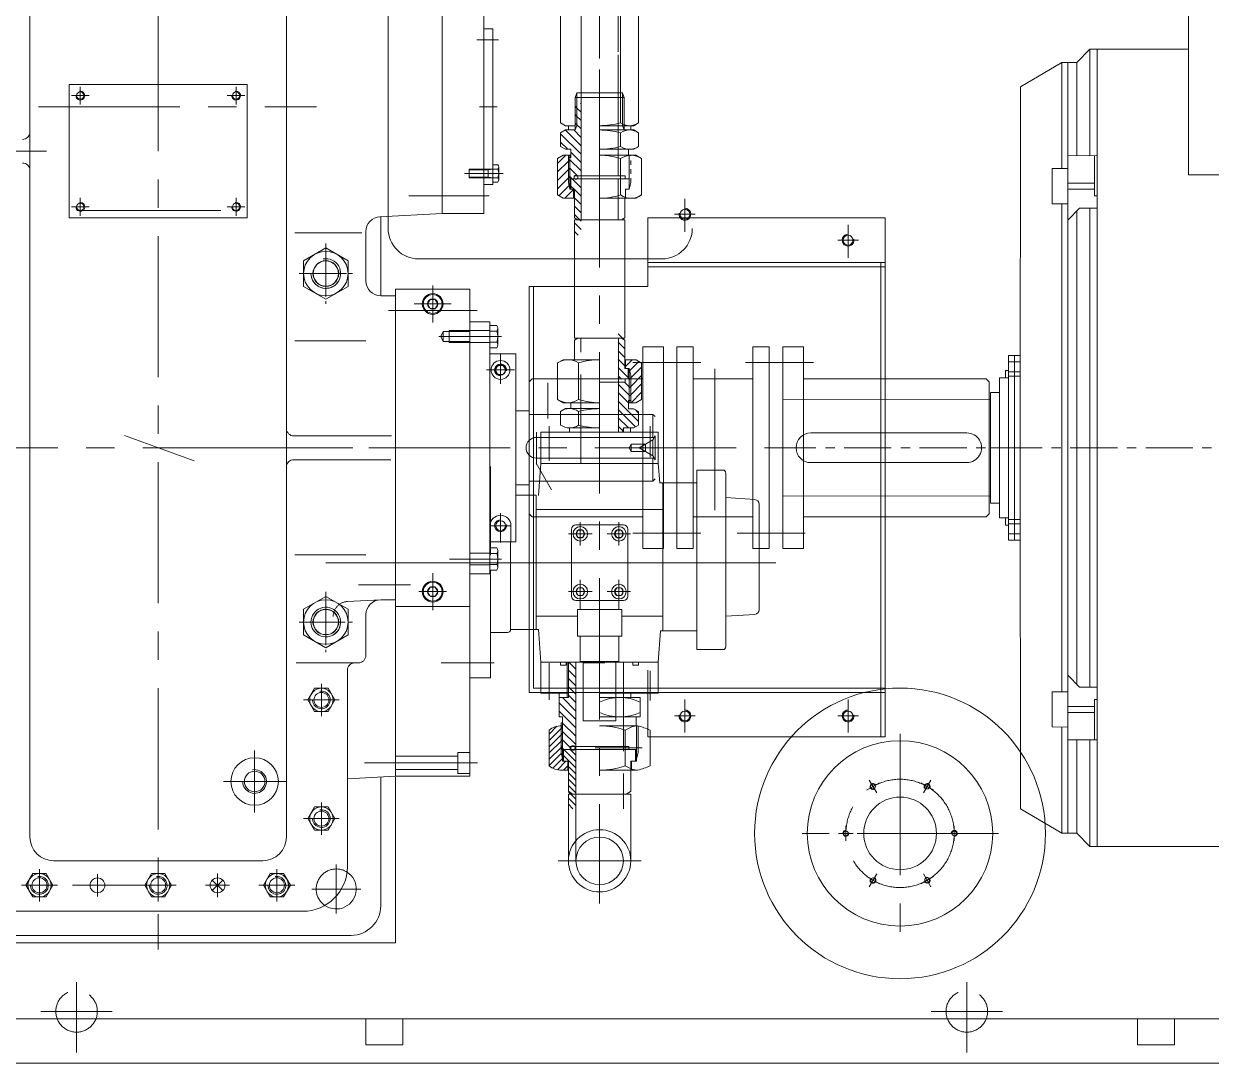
# Model space of a CAD drawing. Header units: inches. Extents: x 76 to 22091, y 292 to 17065.
# Drawn here: x 18525 to 19325, y 11584 to 12285 of the extents above; entities that cross this region are included whole.
import ezdxf

# ---------------------------------------------------------------- set-up
doc = ezdxf.new("R2010")
doc.units = ezdxf.units.IN
doc.header["$MEASUREMENT"] = 0
for name, pattern in [('ACAD_ISO02W100', [15, 12, -3]), ('CENTER', [50.8, 31.75, -6.35, 6.35, -6.35]), ('EB_DASH', [6, 3, -3]), ('EB_DASHDOT', [39, 30, -3, 3, -3])]:
    doc.linetypes.add(name, pattern=pattern)
for name, color, linetype, lineweight in [('CAXA0', 7, 'Continuous', 5), ('CAXA1', 5, 'CENTER', 5), ('CAXA3', 7, 'Continuous', 5), ('虚线', 6, 'ACAD_ISO02W100', 5)]:
    doc.layers.add(name, color=color, linetype=linetype, lineweight=lineweight)

msp = doc.modelspace()

# ---------------------------------------------------------------- linework, layer by layer
at = {"color": 7, "lineweight": 5}
for p, q in [((18529.05, 12358.9), (18529.05, 11736.46)), ((18701.91, 12358.9), (18701.91, 11736.46)), ((18770.48, 12357.71), (18770.48, 12146.8)), ((18886.69, 12318.22), (18886.69, 12218)), ((18886.69, 12318.22), (18886.69, 12260.95)), ((18927.14, 12218), (18927.14, 12318.22)), ((18939.29, 12318.22), (18939.29, 12218)), ((18900.49, 12230.9), (18900.49, 12314.9)), ((18806.98, 12156.89), (18806.98, 12300.89)), ((18834.97, 12300.89), (18834.97, 12228.89)), ((19309.93, 12182.9), (19309.93, 12302.9)), ((18834.97, 12281.39), (18840.97, 12281.39)), ((18840.97, 12281.39), (18840.97, 12228.89)), ((18900.49, 12230.9), (18900.49, 12263.9)), ((19234.51, 12258.8), (19243.4, 12267.63)), ((19243.4, 12267.63), (19243.38, 12195.9)), ((19243.4, 12267.63), (19310, 12267.63)), ((19248.4, 12267.63), (19248.4, 12130.1)), ((19196.58, 12242.37), (19224.51, 12258.81)), ((19224.5, 12258.8), (19234.51, 12258.8)), ((19224.5, 12258.8), (19224.5, 12187.17)), ((19228.51, 12258.8), (19228.47, 12130.1)), ((19234.51, 12258.8), (19234.51, 12195.89)), ((18555.48, 12243.9), (18555.48, 12158.9)), ((18675.48, 12243.9), (18555.48, 12243.9)), ((18675.48, 12243.9), (18675.48, 12153.9)), ((18897.57, 12238.2), (18912.99, 12238.2)), ((19196.58, 12242.37), (19196.55, 12192.37)), ((18834.97, 12156.89), (18834.97, 12228.91)), ((18840.97, 12176.39), (18840.97, 12228.89)), ((18896.49, 12235.2), (18912.99, 12235.2)), ((18900.49, 12152.7), (18900.49, 12231.2)), ((18889.99, 12216.1), (18886.69, 12218)), ((18889.99, 12213.2), (18886.69, 12211.29)), ((18889.99, 12216.1), (18896.49, 12216.1)), ((18889.99, 12213.2), (18896.49, 12213.2)), ((18891.99, 12216.1), (18891.99, 12213.2)), ((18896.49, 12216.1), (18896.49, 12213.2)), ((18897.57, 12216.1), (18896.49, 12213.2)), ((18912.99, 12216.1), (18935.99, 12216.1)), ((18935.99, 12216.1), (18912.99, 12216.1)), ((18912.99, 12216.1), (18933.99, 12216.1)), ((18912.99, 12213.2), (18935.99, 12213.2)), ((18929.49, 12216.1), (18929.49, 12213.2)), ((18935.99, 12213.2), (18929.49, 12213.2)), ((18932.49, 12216.1), (18935.99, 12216.1)), ((18933.99, 12216.1), (18933.99, 12213.17)), ((18935.99, 12216.1), (18939.29, 12218)), ((18935.99, 12213.2), (18939.29, 12211.29)), ((18886.69, 12202.1), (18886.69, 12211.29)), ((18927.14, 12202.1), (18927.14, 12211.29)), ((18939.29, 12202.1), (18939.29, 12211.29)), ((18889.99, 12200.2), (18886.69, 12202.1)), ((18889.99, 12200.2), (18893.49, 12200.2)), ((18893.49, 12194.7), (18893.49, 12200.2)), ((18912.99, 12200.2), (18935.99, 12200.2)), ((18935.99, 12200.2), (18912.99, 12200.2)), ((18932.49, 12196.2), (18932.49, 12200.2)), ((18932.49, 12200.2), (18935.99, 12200.2)), ((18935.99, 12200.2), (18939.29, 12202.1)), ((18888.48, 12196.2), (18884.69, 12194.01)), ((18884.69, 12169.39), (18884.69, 12194.01)), ((18888.48, 12196.2), (18893.49, 12196.2)), ((18891.99, 12194.7), (18893.49, 12194.7)), ((18892.99, 12173.2), (18892.99, 12196.2)), ((18937.5, 12196.2), (18912.99, 12196.2)), ((18927.14, 12169.39), (18927.14, 12194.01)), ((18932.49, 12196.2), (18937.5, 12196.2)), ((18937.5, 12196.2), (18941.29, 12194.01)), ((18941.29, 12169.39), (18941.29, 12194.01)), ((19196.53, 12061.17), (19196.55, 12192.37)), ((19248.4, 12195.91), (19228.49, 12195.88)), ((19246.52, 12168.7), (19246.52, 12195.91)), ((18895.74, 12180.2), (18895.74, 12182.3)), ((18895.74, 12182.3), (18912.99, 12182.3)), ((19218.08, 12187.16), (19228.49, 12187.18)), ((19218.08, 12163.5), (19218.08, 12187.16)), ((19309.93, 12182.9), (19474.93, 12182.9)), ((18834.97, 12176.39), (18840.97, 12176.39)), ((18892.99, 12180.2), (18912.99, 12180.2)), ((18892.99, 12173.2), (18895.99, 12173.2)), ((18893.69, 12173.2), (18893.69, 12180.2)), ((18893.69, 12180.2), (18912.99, 12180.2)), ((18895.49, 12167.2), (18895.49, 12173.2)), ((18895.99, 12154.05), (18895.99, 12173.2)), ((19246.52, 12177.36), (19228.48, 12177.34)), ((19246.52, 12173.36), (19228.48, 12173.34)), ((18555.48, 12172.41), (18555.48, 12153.9)), ((18888.48, 12167.2), (18884.69, 12169.39)), ((18888.48, 12167.2), (18895.99, 12167.2)), ((18912.99, 12167.2), (18937.5, 12167.2)), ((18937.5, 12167.2), (18929.99, 12167.2)), ((18929.99, 12154.05), (18929.99, 12167.2)), ((18937.5, 12167.2), (18941.29, 12169.39)), ((19246.52, 12168.7), (19248.4, 12168.7)), ((18806.98, 12156.89), (18764.96, 12154.69)), ((18806.98, 12156.89), (18834.97, 12156.89)), ((19218.08, 12163.5), (19228.48, 12163.5)), ((19224.5, 12163.5), (19224.5, 12130.1)), ((19236.39, 12160.38), (19228.48, 12152.29)), ((19234.51, 12158.46), (19234.51, 12130.1)), ((19248.4, 12160.38), (19236.39, 12160.38)), ((19243.37, 12160.38), (19243.36, 12130.1)), ((18675.48, 12153.9), (18555.48, 12153.9)), ((18765.48, 12154.98), (18765.48, 12101.4)), ((18898.33, 12152.7), (18895.99, 12154.05)), ((18895.99, 12152.7), (18895.99, 12072.8)), ((18895.99, 12152.7), (18929.99, 12152.7)), ((18927.66, 12152.7), (18929.99, 12154.05)), ((18929.99, 12152.7), (18929.99, 12072.8)), ((18945.47, 12153.91), (19105.47, 12153.91)), ((19105.47, 11803.91), (19105.47, 12153.91)), ((18707.48, 12143.9), (18752.66, 12143.9)), ((18755.48, 12144.7), (18755.48, 12111.4)), ((18765.49, 12137.34), (18765.49, 12101.4)), ((18790.98, 12126.3), (18954.98, 12126.3)), ((19224.5, 12130.1), (19224.5, 11867.7)), ((19228.47, 12130.1), (19228.47, 11867.7)), ((19234.51, 12130.1), (19234.51, 11867.7)), ((19243.36, 12130.1), (19243.36, 11867.7)), ((19248.4, 12130.1), (19248.4, 11867.7)), ((18945.47, 12123.91), (19105.47, 12123.91)), ((18945.47, 12120.91), (19105.47, 12120.91)), ((19102.47, 11803.91), (19102.47, 12123.91)), ((18765.48, 12101.4), (18775.49, 12101.4)), ((18775.49, 12105.9), (18775.49, 11778.01)), ((18775.49, 12105.9), (18775.49, 12083.91)), ((18775.49, 12105.9), (18825.49, 12105.9)), ((18825.49, 11908.4), (18825.49, 12105.9)), ((18775.49, 12083.91), (18775.49, 12023.9)), ((18825.49, 12083.9), (18838.99, 12083.9)), ((18838.99, 11913.89), (18838.99, 12083.9)), ((18843.68, 12081.4), (18838.99, 12081.4)), ((18843.68, 12077.65), (18838.99, 12077.65)), ((18844.29, 12079.53), (18844.29, 12068.27)), ((18707.48, 12071), (18755.48, 12071)), ((18843.68, 12070.15), (18838.99, 12070.15)), ((18929.99, 12072.8), (18895.99, 12072.8)), ((18896.03, 12071.46), (18896.02, 12058.31)), ((18898.38, 12072.81), (18896.03, 12071.46)), ((18925.67, 12009.4), (18925.67, 12072.8)), ((18927.69, 12072.8), (18930.04, 12071.43)), ((18930.03, 12071.44), (18930.02, 12052.28)), ((18843.68, 12066.39), (18838.99, 12066.39)), ((18856.48, 12062.29), (18838.99, 12062.29)), ((18856.48, 11935.5), (18856.48, 12062.29)), ((18942.05, 12066.89), (18942.05, 11930.9)), ((18956.05, 12066.89), (18942.05, 12066.89)), ((18956.05, 12066.9), (18956.05, 11930.9)), ((18965.05, 12066.89), (18965.05, 11930.9)), ((18976.05, 12066.89), (18965.05, 12066.89)), ((18976.05, 12066.89), (18976.05, 11930.9)), ((19027.25, 12066.89), (19016.25, 12066.89)), ((19016.25, 12066.89), (19016.25, 11930.9)), ((19027.25, 12066.89), (19027.25, 11930.9)), ((19036.5, 12066.9), (19036.5, 11930.9)), ((19036.5, 12066.89), (19050.5, 12066.89)), ((19050.5, 12066.89), (19050.5, 11930.9)), ((19188.53, 12061.14), (19188.59, 11998.9)), ((19188.53, 12061.14), (19196.53, 12061.14)), ((19192.53, 12061.14), (19192.52, 11998.9)), ((19196.53, 12061.17), (19196.52, 11998.9)), ((18884.72, 12056.13), (18884.7, 12031.51)), ((18884.72, 12056.13), (18884.7, 12031.51)), ((18888.51, 12058.32), (18884.72, 12056.13)), ((18888.51, 12058.32), (18884.72, 12056.13)), ((18913.02, 12058.3), (18888.51, 12058.32)), ((18913.02, 12058.3), (18888.51, 12058.32)), ((18898.87, 12056.12), (18898.85, 12031.5)), ((18898.87, 12056.12), (18898.85, 12031.5)), ((18937.53, 12058.27), (18930.02, 12058.28)), ((18937.53, 12058.27), (18930.02, 12058.28)), ((18930.52, 12058.28), (18930.52, 12052.28)), ((18930.52, 12058.28), (18930.52, 12052.28)), ((18937.53, 12058.27), (18941.32, 12056.08)), ((18937.53, 12058.27), (18941.32, 12056.08)), ((18941.32, 12056.08), (18941.3, 12031.46)), ((18941.32, 12056.08), (18941.3, 12031.46)), ((19188.53, 12056.82), (19196.53, 12056.82)), ((18867.47, 12045.39), (18865.47, 12043.39)), ((18942.05, 12045.39), (18867.47, 12045.39)), ((18933.01, 12045.28), (18913.01, 12045.3)), ((18933.01, 12045.28), (18913.01, 12045.3)), ((18933.02, 12052.28), (18930.02, 12052.28)), ((18933.02, 12052.28), (18930.02, 12052.28)), ((18930.26, 12045.28), (18930.26, 12043.18)), ((18930.26, 12045.28), (18930.26, 12043.18)), ((18932.32, 12052.28), (18932.31, 12045.28)), ((18932.32, 12052.28), (18932.31, 12045.28)), ((18933.02, 12052.28), (18933, 12029.28)), ((18933.02, 12052.28), (18933, 12029.28)), ((19016.25, 12045.39), (18976.05, 12045.39)), ((19173.47, 12045.4), (19050.5, 12045.4)), ((19175.47, 12043.4), (19173.47, 12045.4)), ((19182.5, 12036.14), (19182.5, 12046.14)), ((19182.5, 12046.14), (19188.54, 12046.14)), ((19186.5, 12051.14), (19186.5, 12046.14)), ((19186.5, 12051.14), (19188.54, 12051.14)), ((19188.54, 12050.14), (19196.53, 12050.13)), ((19188.54, 12047.14), (19196.53, 12047.14)), ((18930.26, 12043.18), (18913.01, 12043.2)), ((18930.26, 12043.18), (18913.01, 12043.2)), ((19175.47, 11954.41), (19175.47, 12043.4)), ((18888.49, 12029.32), (18884.7, 12031.51)), ((18888.49, 12029.32), (18884.7, 12031.51)), ((18888.49, 12029.32), (18913, 12029.3)), ((18888.49, 12029.32), (18913, 12029.3)), ((18893.5, 12029.31), (18893.49, 12025.31)), ((18893.5, 12029.31), (18893.49, 12025.31)), ((18932.5, 12030.78), (18932.49, 12025.28)), ((18932.5, 12030.78), (18932.49, 12025.28)), ((18934, 12030.78), (18932.5, 12030.78)), ((18934, 12030.78), (18932.5, 12030.78)), ((18937.51, 12029.27), (18932.5, 12029.28)), ((18937.51, 12029.27), (18932.5, 12029.28)), ((18937.51, 12029.27), (18941.3, 12031.46)), ((18937.51, 12029.27), (18941.3, 12031.46)), ((19036.5, 11998.9), (19036.5, 12031.4)), ((19036.5, 12031.4), (19176.5, 12031.2)), ((19175.5, 12031.21), (19175.43, 11998.9)), ((19176.5, 12031.2), (19176.5, 12036.2)), ((19176.5, 12036.2), (19182.5, 12036.2)), ((19176.5, 12031.2), (19176.5, 11966.6)), ((19182.5, 12036.14), (19182.5, 11998.9)), ((18856.48, 12023.9), (18865.47, 12023.9)), ((18948.93, 12021.4), (18865.47, 12021.4)), ((18886.69, 12023.41), (18886.68, 12014.23)), ((18886.69, 12023.41), (18886.68, 12014.23)), ((18889.99, 12025.32), (18886.69, 12023.41)), ((18889.99, 12025.32), (18886.69, 12023.41)), ((18889.99, 12025.32), (18912.99, 12025.3)), ((18889.99, 12025.32), (18912.99, 12025.3)), ((18898.84, 12023.4), (18898.83, 12014.21)), ((18898.84, 12023.4), (18898.83, 12014.21)), ((18935.99, 12025.28), (18932.49, 12025.28)), ((18935.99, 12025.28), (18932.49, 12025.28)), ((18935.99, 12025.28), (18939.29, 12023.37)), ((18935.99, 12025.28), (18939.29, 12023.37)), ((18939.29, 12023.37), (18939.28, 12014.18)), ((18939.29, 12023.37), (18939.28, 12014.18)), ((18948.93, 12021.4), (18950.43, 12019.9)), ((18948.93, 12021.4), (18948.93, 12005.9)), ((18935.98, 12012.28), (18939.28, 12014.18)), ((18935.98, 12012.28), (18939.28, 12014.18)), ((18772.74, 12006.91), (18706.91, 12006.91)), ((18950.43, 12005.9), (18870.44, 12005.9)), ((18873.43, 11988.4), (18873.43, 12009.4)), ((18873.43, 12009.4), (18952.53, 12009.4)), ((18912.98, 12012.3), (18892.76, 12012.31)), ((18912.98, 12012.3), (18892.76, 12012.31)), ((18892.8, 12012.31), (18892.8, 12009.4)), ((18928.34, 12009.4), (18928.99, 12012.28)), ((18928.99, 12009.4), (18928.99, 12012.28)), ((18935.98, 12012.28), (18928.99, 12012.28)), ((18935.98, 12012.28), (18929.48, 12012.28)), ((18933.8, 12012.28), (18933.8, 12009.4)), ((18952.53, 11988.4), (18952.53, 12009.4)), ((19055.43, 12008.9), (19160.43, 12008.96)), ((19036.5, 11998.9), (19036.5, 11966.4)), ((19175.5, 11966.6), (19175.43, 11998.9)), ((19196.52, 11998.9), (19176.5, 11998.9)), ((19182.5, 11961.66), (19182.5, 11998.9)), ((19188.53, 11936.67), (19188.59, 11998.9)), ((19192.53, 11936.67), (19192.52, 11998.9)), ((19196.53, 11936.64), (19196.52, 11998.9)), ((18706.91, 11990.9), (18772.21, 11990.9)), ((18950.44, 11991.9), (18870.44, 11991.9)), ((18948.93, 11991.9), (18948.93, 11976.4)), ((19055.43, 11988.9), (19160.43, 11988.96)), ((18873.43, 11988.4), (18871.89, 11966.8)), ((18873.43, 11988.4), (18952.53, 11988.4)), ((18952.54, 11988.4), (18953.48, 11975.3)), ((18996.05, 11983.9), (18978.49, 11983.9)), ((18978.49, 11983.9), (18978.49, 11862.8)), ((18998.05, 11981.9), (18998.05, 11864.8)), ((18775.49, 11777.4), (18775.49, 11973.9)), ((18856.48, 11973.9), (18865.47, 11973.9)), ((18948.93, 11976.4), (18865.47, 11976.4)), ((18948.93, 11976.4), (18950.43, 11977.9)), ((18978.49, 11975.3), (18953.41, 11975.3)), ((18955.63, 11975.3), (18955.63, 11875.45)), ((18870.34, 11966.9), (18870.34, 11876.4)), ((19017.69, 11963.99), (18998.05, 11965.32)), ((19036.5, 11966.4), (19176.5, 11966.6)), ((19176.5, 11966.6), (19176.5, 11961.6)), ((18870.34, 11957.4), (18955.63, 11957.4)), ((19020.49, 11961), (19020.49, 11889.6)), ((19176.5, 11961.6), (19182.5, 11961.6)), ((19182.5, 11961.66), (19182.5, 11951.66)), ((18867.47, 11952.4), (18865.47, 11954.4)), ((18942.05, 11952.4), (18867.47, 11952.4)), ((19016.25, 11952.4), (18976.05, 11952.4)), ((19173.47, 11952.41), (19050.5, 11952.41)), ((19175.47, 11954.41), (19173.47, 11952.41)), ((19182.5, 11951.66), (19188.54, 11951.67)), ((19186.5, 11946.67), (19186.5, 11951.67)), ((19188.54, 11950.67), (19196.53, 11950.67)), ((18839.23, 11935.5), (18839.23, 11946.4)), ((18853.23, 11935.5), (18853.23, 11946.4)), ((18893.99, 11943.9), (18893.99, 11898.9)), ((18896.99, 11946.9), (18928.99, 11946.9)), ((18931.99, 11943.9), (18931.99, 11898.9)), ((19186.5, 11946.67), (19188.54, 11946.67)), ((19188.53, 11940.99), (19196.53, 11940.99)), ((19188.54, 11947.67), (19196.53, 11947.67)), ((18825.49, 11913.89), (18825.49, 11936.39)), ((18856.48, 11935.5), (18838.99, 11935.5)), ((18852.99, 11935.51), (18852.99, 11876.4)), ((18852.99, 11935.51), (18852.99, 11876.4)), ((19188.53, 11936.67), (19196.53, 11936.67)), ((19196.53, 11936.64), (19196.55, 11805.44)), ((18707.48, 11926.81), (18755.48, 11926.81)), ((18838.99, 11927.9), (18825.49, 11927.9)), ((18843.69, 11931.41), (18838.99, 11931.41)), ((18843.69, 11927.66), (18838.99, 11927.66)), ((18844.29, 11918.28), (18844.29, 11929.53)), ((18956.05, 11930.9), (18942.05, 11930.9)), ((18976.05, 11930.9), (18965.05, 11930.9)), ((19027.25, 11930.9), (19016.25, 11930.9)), ((19036.5, 11930.9), (19050.5, 11930.9)), ((18838.99, 11919.9), (18825.49, 11919.9)), ((18843.69, 11920.15), (18838.99, 11920.15)), ((18825.49, 11913.89), (18838.99, 11913.89)), ((18843.69, 11916.4), (18838.99, 11916.4)), ((18839.49, 11916.4), (18839.49, 11843.9)), ((18825.49, 11777.4), (18825.49, 11908.4)), ((18765.48, 11896.41), (18775.49, 11896.41)), ((18896.99, 11895.9), (18928.99, 11895.9)), ((18899.99, 11889.89), (18899.99, 11895.47)), ((18925.99, 11889.89), (18925.99, 11894.46)), ((18755.48, 11886.41), (18755.48, 11858.9)), ((18775.49, 11891.9), (18825.49, 11891.9)), ((18870.34, 11885.4), (18897.99, 11885.4)), ((18927.99, 11889.89), (18897.99, 11889.89)), ((18897.99, 11871.89), (18897.99, 11889.89)), ((18927.99, 11871.89), (18927.99, 11889.89)), ((18927.99, 11885.4), (18955.63, 11885.4)), ((19017.69, 11886.61), (18998.05, 11885.28)), ((18850.99, 11874.4), (18839.49, 11874.4)), ((18852.99, 11876.4), (18871.87, 11876.4)), ((18873.43, 11854.4), (18871.86, 11876.4)), ((18927.99, 11871.89), (18897.99, 11871.89)), ((18899.98, 11854.9), (18899.98, 11871.9)), ((18899.99, 11854.89), (18899.99, 11871.89)), ((18925.98, 11854.9), (18925.98, 11871.9)), ((18925.99, 11854.89), (18925.99, 11871.89)), ((18952.53, 11854.4), (18954.04, 11875.56)), ((18978.49, 11875.45), (18954.04, 11875.45)), ((18978.49, 11862.8), (18996.05, 11862.8)), ((19224.5, 11834.3), (19224.5, 11867.7)), ((19228.51, 11739), (19228.47, 11867.7)), ((19234.51, 11839.35), (19234.51, 11867.7)), ((19243.37, 11837.42), (19243.36, 11867.7)), ((19248.4, 11730.17), (19248.4, 11867.7)), ((18749.23, 11853.9), (18708.57, 11853.9)), ((18750.48, 11853.9), (18747.98, 11853.9)), ((18873.43, 11854.4), (18952.53, 11854.4)), ((18873.43, 11854.4), (18873.43, 11833.4)), ((18873.43, 11854.4), (18952.53, 11854.4)), ((18886.68, 11854.4), (18886.68, 11852.4)), ((18890.48, 11854.4), (18890.48, 11852.4)), ((18891.99, 11830.5), (18891.99, 11854.4)), ((18896.98, 11854.4), (18896.98, 11720.4)), ((18925.98, 11854.9), (18899.98, 11854.9)), ((18901.98, 11814.9), (18901.98, 11854.9)), ((18923.98, 11814.9), (18923.98, 11854.9)), ((18935.48, 11854.4), (18935.48, 11852.4)), ((18939.28, 11854.4), (18939.28, 11852.4)), ((18952.53, 11854.4), (18952.53, 11833.4)), ((18742.98, 11848.9), (18742.98, 11716.4)), ((18886.68, 11852.4), (18890.48, 11852.4)), ((18939.28, 11852.4), (18935.48, 11852.4)), ((19236.39, 11837.42), (19228.48, 11845.51)), ((18839.49, 11843.9), (18825.49, 11843.9)), ((18868.47, 11836.91), (19105.47, 11836.91)), ((19248.4, 11837.42), (19236.39, 11837.42)), ((18865.47, 11833.91), (19105.47, 11833.91)), ((18873.43, 11833.4), (18891.99, 11833.4)), ((18885.71, 11833.4), (18885.71, 11817.5)), ((18885.71, 11830.5), (18891.99, 11830.5)), ((18885.71, 11830.5), (18891.99, 11830.5)), ((18912.98, 11833.4), (18952.53, 11833.4)), ((18912.99, 11830.5), (18940.26, 11830.5)), ((18933.99, 11833.4), (18933.99, 11830.5)), ((18940.26, 11830.5), (18940.26, 11817.5)), ((19218.08, 11834.3), (19228.48, 11834.3)), ((19218.08, 11834.3), (19218.08, 11810.65)), ((19246.52, 11829.1), (19248.4, 11829.1)), ((19246.52, 11829.1), (19246.52, 11801.9)), ((19246.52, 11824.45), (19228.48, 11824.47)), ((18885.71, 11817.5), (18888.09, 11817.5)), ((18886.99, 11813.5), (18888.09, 11813.5)), ((18886.99, 11811.49), (18886.99, 11813.5)), ((18888.09, 11787.5), (18888.09, 11817.5)), ((18923.98, 11814.9), (18901.98, 11814.9)), ((18912.99, 11817.5), (18940.26, 11817.5)), ((18937.65, 11811.5), (18937.65, 11817.5)), ((19246.52, 11820.45), (19228.48, 11820.47)), ((18878.99, 11784.5), (18878.99, 11808.5)), ((18887.36, 11811.5), (18888.09, 11811.5)), ((18912.99, 11811.5), (18938.61, 11811.5)), ((18930.24, 11808.5), (18930.24, 11784.5)), ((18946.98, 11784.5), (18946.98, 11808.5)), ((19196.58, 11755.44), (19196.55, 11805.44)), ((19218.08, 11810.65), (19228.49, 11810.63)), ((19224.5, 11739), (19224.5, 11810.64)), ((18893.24, 11797.47), (18912.99, 11797.47)), ((18893.24, 11795.5), (18893.24, 11797.47)), ((18945.47, 11803.91), (19105.47, 11803.91)), ((19248.4, 11801.9), (19228.49, 11801.92)), ((19234.51, 11739.01), (19234.51, 11801.92)), ((19243.4, 11730.17), (19243.38, 11801.9)), ((18775.49, 11796.4), (18775.49, 11777.4)), ((18888.09, 11795.5), (18886.99, 11796.6)), ((18888.09, 11795.5), (18912.99, 11795.5)), ((18888.74, 11787.5), (18888.74, 11795.5)), ((18887.36, 11781.5), (18891.99, 11781.5)), ((18888.09, 11787.5), (18891.99, 11787.5)), ((18891.49, 11781.5), (18891.49, 11787.5)), ((18891.99, 11767.41), (18891.99, 11787.5)), ((18912.99, 11781.5), (18938.61, 11781.5)), ((18933.99, 11767.41), (18933.99, 11781.5)), ((18775.49, 11777.4), (18743.1, 11775.7)), ((18765.48, 11776.87), (18765.48, 11690.16)), ((18765.49, 11776.87), (18765.49, 11726.4)), ((18775.48, 11776.87), (18775.48, 11665.16)), ((18825.49, 11777.4), (18775.49, 11777.4)), ((18891.98, 11720.4), (18891.98, 11765.41)), ((18891.98, 11765.41), (18933.98, 11765.41)), ((18891.99, 11767.41), (18894.78, 11765.41)), ((18933.99, 11767.41), (18931.18, 11765.41)), ((18933.98, 11720.4), (18933.98, 11765.41)), ((19196.58, 11755.44), (19224.51, 11739)), ((19224.5, 11739), (19234.51, 11739.01)), ((19234.51, 11739.01), (19243.4, 11730.17)), ((19243.4, 11730.17), (19337.39, 11730.17)), ((18615.48, 11720.46), (18545.05, 11720.46)), ((18615.48, 11720.46), (18685.91, 11720.46)), ((18712.98, 11686.4), (18517.98, 11686.4)), ((18745.48, 11670.16), (18485.48, 11670.16)), ((18775.48, 11665.16), (18455.48, 11665.16)), ((19885.48, 11613.91), (18435.48, 11613.91)), ((18755.48, 11596.41), (18755.48, 11613.91)), ((18780.48, 11596.41), (18780.48, 11613.91)), ((19275.48, 11596.41), (19275.48, 11613.91)), ((19300.48, 11596.41), (19300.48, 11613.91)), ((18780.48, 11596.41), (18755.48, 11596.41)), ((19300.48, 11596.41), (19275.48, 11596.41)), ((19885.48, 11583.91), (18435.48, 11583.91))]:
    msp.add_line(p, q, dxfattribs=at)
for centre, radius in [((18897.06, 12181.21), 1.32), ((18800.49, 12095.9), 7), ((18800.49, 11901.9), 7), ((19115.48, 11738.91), 62.5), ((18680.48, 11773.9), 16), ((19115.48, 11738.91), 24.5), ((18912.98, 11720.4), 21), ((18912.98, 11720.4), 16), ((18574.59, 11703.9), 5), ((18655.48, 11703.9), 5)]:
    msp.add_circle(centre, radius, dxfattribs=at)
for centre, radius, start, end in [((18912.99, 12269.6), 53.5, 270, 285.33717), ((18912.99, 12159.7), 53.5, 74.66283, 90), ((18933.22, 12226.74), 10.64, 235.17482, 304.82518), ((18933.22, 12202.56), 10.64, 55.17482, 124.82518), ((18524.05, 12211.9), 5, 270, 0), ((18912.99, 12253.7), 53.5, 270, 285.33717), ((18933.22, 12210.84), 10.64, 235.17482, 304.82518), ((18524.05, 12185.9), 5, 0, 90), ((18912.99, 12149.37), 46.83, 72.41205, 90), ((18934.22, 12183.67), 12.53, 55.61575, 124.38425), ((18912.99, 12214.03), 46.83, 270, 287.58795), ((18934.22, 12179.73), 12.53, 235.61575, 304.38425), ((18765.48, 12144.7), 10, 93, 180), ((18790.98, 12146.8), 20.5, 180, 270), ((18954.98, 12146.8), 20.5, 270, 0), ((18765.48, 12111.4), 10, 180, 270), ((18841.06, 12079.53), 3.23, 324.42999, 35.57001), ((18832.29, 12073.9), 12, 341.77609, 18.22391), ((18841.06, 12068.27), 3.23, 324.42999, 35.57001), ((18891.79, 12045.79), 12.53, 55.56432, 124.33281), ((18891.79, 12045.79), 12.53, 55.56432, 124.33281), ((18912.98, 12011.47), 46.83, 89.94857, 107.53652), ((18912.98, 12011.47), 46.83, 89.94857, 107.53652), ((18891.78, 12041.84), 12.53, 235.56432, 304.33281), ((18891.78, 12041.84), 12.53, 235.56432, 304.33281), ((18913.04, 12076.12), 46.83, 252.36061, 269.94857), ((18913.04, 12076.12), 46.83, 252.36061, 269.94857), ((18892.76, 12014.68), 10.64, 55.12338, 124.77375), ((18892.76, 12014.68), 10.64, 55.12338, 124.77375), ((18912.95, 11971.8), 53.5, 89.94857, 105.28574), ((18912.95, 11971.8), 53.5, 89.94857, 105.28574), ((18892.77, 12022.95), 10.64, 235.12338, 304.77375), ((18892.77, 12022.95), 10.64, 235.12338, 304.77375), ((18913.03, 12065.79), 53.5, 254.61139, 269.94857), ((18913.03, 12065.79), 53.5, 254.61139, 269.94857), ((18706.91, 12011.91), 5, 180, 270), ((18870.44, 11998.91), 7, 90, 270), ((19055.43, 11998.9), 10, 90, 270), ((19160.43, 11998.96), 10, 270.01165, 90.01165), ((18706.91, 11985.9), 5, 90, 180), ((18996.05, 11981.9), 2, 0, 90), ((19017.49, 11961), 3, 0, 86.13391), ((18846.23, 11946.4), 7, 0, 180), ((18896.99, 11943.9), 3, 90, 180), ((18928.99, 11943.9), 3, 0, 90), ((18841.06, 11929.53), 3.23, 324.42999, 35.57001), ((18832.29, 11923.9), 12, 341.77609, 18.22391), ((18841.06, 11918.28), 3.23, 324.42999, 35.57001), ((18765.48, 11886.41), 10, 90, 180), ((18896.99, 11898.9), 3, 180, 270), ((18928.99, 11898.9), 3, 270, 0), ((19017.49, 11889.6), 3, 273.86609, 360), ((18850.99, 11876.4), 2, 270, 0), ((18850.99, 11876.4), 2, 270, 0), ((18996.05, 11864.8), 2, 270, 0), ((18747.98, 11848.9), 5, 90, 180), ((18750.48, 11858.9), 5, 270, 0), ((18926.63, 11797.99), 32.51, 65.1914, 114.8086), ((18926.63, 11850), 32.51, 245.1914, 294.8086), ((18887.36, 11798.31), 13.19, 90, 129.41596), ((18912.99, 11760.4), 51.09, 70.26839, 90), ((18942.14, 11789.73), 22.22, 101.67763, 122.40169), ((18924.95, 11760.23), 53.05, 65.47075, 75.08309), ((18887.36, 11794.69), 13.19, 230.58404, 270), ((18912.99, 11832.59), 51.09, 270, 289.73161), ((18942.14, 11803.26), 22.22, 237.59831, 258.32237), ((18924.95, 11832.76), 53.05, 284.91691, 294.52925), ((18545.05, 11736.46), 16, 180, 270), ((18685.91, 11736.46), 16, 270, 0), ((18712.98, 11716.4), 30, 270, 0), ((18735.48, 11701.41), 13.5, 235.29181, 57.34929), ((18745.48, 11690.16), 20, 270, 0)]:
    msp.add_arc(centre, radius, start, end, dxfattribs=at)
at = {"layer": 'CAXA0', "color": 7, "linetype": 'Continuous', "lineweight": 5}
for p, q in [((18896.49, 12229.19), (18897.49, 12228.19)), ((18900.14, 12231.2), (18900.49, 12230.85)), ((18896.49, 12223.54), (18897.49, 12222.54)), ((18897.49, 12228.19), (18900.49, 12225.19)), ((18897.49, 12222.54), (18900.49, 12219.53)), ((18889.9, 12213.15), (18900.49, 12202.56)), ((18895.51, 12213.2), (18900.49, 12208.22)), ((18896.49, 12217.88), (18897.49, 12216.88)), ((18897.49, 12216.88), (18900.49, 12213.88)), ((18886.69, 12210.7), (18900.49, 12196.91)), ((18886.69, 12205.05), (18891.54, 12200.2)), ((18893.49, 12198.25), (18900.49, 12191.25)), ((18890.33, 12196.2), (18884.69, 12190.56)), ((18891.99, 12192.21), (18884.69, 12184.91)), ((18892.99, 12193.21), (18891.99, 12192.21)), ((18892.99, 12193.09), (18900.49, 12185.59)), ((18891.99, 12186.55), (18884.69, 12179.25)), ((18891.99, 12180.89), (18884.69, 12173.59)), ((18892.99, 12187.55), (18891.99, 12186.55)), ((18892.99, 12181.89), (18891.99, 12180.89)), ((18892.99, 12187.43), (18898.13, 12182.3)), ((18892.99, 12181.77), (18894.57, 12180.2)), ((18892.44, 12175.68), (18885.61, 12168.86)), ((18895.49, 12173.08), (18889.61, 12167.2)), ((18892.99, 12176.24), (18892.44, 12175.68)), ((18893.69, 12175.42), (18895.91, 12173.2)), ((18894.57, 12180.2), (18900.49, 12174.27)), ((18895.99, 12173.12), (18900.49, 12168.62)), ((18900.23, 12180.2), (18900.49, 12179.93)), ((18895.49, 12167.42), (18895.27, 12167.2)), ((18895.99, 12167.46), (18900.49, 12162.96)), ((18895.99, 12161.8), (18900.49, 12157.3)), ((18895.99, 12156.15), (18900.49, 12151.65)), ((18895.99, 12150.49), (18900.49, 12145.99)), ((18895.99, 12144.83), (18898.63, 12142.2)), ((18929.68, 12077.2), (18930.04, 12076.84)), ((18925.54, 12075.69), (18930.04, 12071.19)), ((18925.54, 12070.03), (18930.03, 12065.54)), ((18925.54, 12064.37), (18930.03, 12059.89)), ((18925.54, 12058.72), (18930.02, 12054.24)), ((18925.54, 12053.06), (18932.31, 12046.29)), ((18934.98, 12058.28), (18930.52, 12053.82)), ((18934.98, 12058.28), (18930.52, 12053.82)), ((18939.5, 12057.14), (18933.31, 12050.96)), ((18939.5, 12057.14), (18933.31, 12050.96)), ((18941.32, 12053.3), (18934.01, 12046)), ((18941.32, 12053.3), (18934.01, 12046)), ((18925.54, 12047.4), (18927.66, 12045.28)), ((18931.98, 12052.28), (18932.32, 12051.94)), ((18934.01, 12046), (18933.01, 12045.01)), ((18934.01, 12046), (18933.01, 12045.01)), ((18933.31, 12050.96), (18933.02, 12050.66)), ((18933.31, 12050.96), (18933.02, 12050.66)), ((18941.31, 12047.64), (18934.01, 12040.35)), ((18941.31, 12047.64), (18934.01, 12040.35)), ((18925.54, 12041.75), (18933, 12034.29)), ((18929.76, 12043.18), (18933.01, 12039.94)), ((18934.01, 12040.35), (18933.01, 12039.35)), ((18934.01, 12040.35), (18933.01, 12039.35)), ((18941.31, 12041.98), (18934, 12034.69)), ((18941.31, 12041.98), (18934, 12034.69)), ((18925.54, 12036.09), (18932.5, 12029.13)), ((18925.54, 12030.43), (18939.29, 12016.69)), ((18934, 12034.69), (18933, 12033.69)), ((18934, 12034.69), (18933, 12033.69)), ((18941.3, 12036.33), (18934.24, 12029.28)), ((18941.3, 12036.33), (18934.24, 12029.28)), ((18925.54, 12024.78), (18937.29, 12013.03)), ((18936.85, 12024.78), (18939.29, 12022.34)), ((18925.54, 12019.12), (18932.38, 12012.28)), ((18925.54, 12013.46), (18928.57, 12010.43)), ((18896.98, 11849.69), (18892.27, 11854.4)), ((18896.98, 11844.03), (18891.99, 11849.03)), ((18896.98, 11838.38), (18891.99, 11843.37)), ((18896.3, 11833.4), (18891.99, 11837.72)), ((18896.98, 11821.41), (18887.89, 11830.5)), ((18896.98, 11827.06), (18891.99, 11832.06)), ((18896.98, 11832.72), (18896.3, 11833.4)), ((18896.98, 11815.75), (18885.71, 11827.02)), ((18896.98, 11810.09), (18885.71, 11821.37)), ((18896.98, 11804.43), (18888.09, 11813.33)), ((18884.27, 11811.13), (18878.99, 11805.85)), ((18886.99, 11809.61), (18878.99, 11801.61)), ((18886.99, 11805.36), (18878.99, 11797.36)), ((18888.09, 11810.71), (18886.99, 11809.61)), ((18888.09, 11806.46), (18886.99, 11805.36)), ((18896.98, 11798.78), (18888.09, 11807.67)), ((18886.99, 11801.12), (18878.99, 11793.12)), ((18886.99, 11796.88), (18878.99, 11788.88)), ((18888.09, 11802.22), (18886.99, 11801.12)), ((18888.09, 11797.98), (18886.99, 11796.88)), ((18893.24, 11796.87), (18888.09, 11802.02)), ((18887.15, 11792.8), (18878.99, 11784.63)), ((18888.02, 11789.43), (18881.48, 11782.88)), ((18888.95, 11795.5), (18888.09, 11796.36)), ((18888.74, 11791.47), (18896.99, 11783.22)), ((18888.95, 11795.5), (18896.99, 11787.46)), ((18893.19, 11795.5), (18896.99, 11791.7)), ((18890.33, 11787.5), (18884.62, 11781.78)), ((18891.49, 11784.41), (18888.58, 11781.5)), ((18891.99, 11783.98), (18896.99, 11778.98)), ((18891.99, 11779.73), (18896.99, 11774.73)), ((18891.99, 11775.49), (18896.99, 11770.49)), ((18891.99, 11771.25), (18896.99, 11766.25)), ((18891.99, 11767), (18896.99, 11762)), ((18891.99, 11762.76), (18896.99, 11757.76)), ((18891.99, 11758.52), (18895.01, 11755.5))]:
    msp.add_line(p, q, dxfattribs=at)
at = {"layer": 'CAXA0', "color": 7, "lineweight": 5}
for p, q in [((18840.97, 12178.12), (18840.97, 12189.66)), ((18844.5, 12189.66), (18840.97, 12189.66)), ((18840.97, 12186.89), (18824.97, 12186.89)), ((18824.97, 12180.89), (18824.97, 12186.89)), ((18840.97, 12180.89), (18824.97, 12180.89)), ((18837.97, 12180.89), (18837.97, 12186.89)), ((18840.97, 12180.89), (18840.97, 12186.89)), ((18844.5, 12186.78), (18840.97, 12186.78)), ((18844.5, 12181), (18840.97, 12181)), ((18844.97, 12179.56), (18844.97, 12188.22)), ((18844.5, 12178.12), (18840.97, 12178.12)), ((18728.48, 12133.72), (18713.48, 12125.06)), ((18728.48, 12133.72), (18743.48, 12125.06)), ((18713.48, 12107.74), (18713.48, 12125.06)), ((18743.48, 12107.74), (18743.48, 12125.06)), ((18728.48, 12099.08), (18713.48, 12107.74)), ((18728.48, 12099.08), (18743.48, 12107.74)), ((18797.02, 12095.9), (18798.75, 12098.9)), ((18797.02, 12095.9), (18798.75, 12092.9)), ((18797.02, 12095.9), (18798.75, 12092.9)), ((18802.22, 12098.9), (18798.75, 12098.9)), ((18802.22, 12092.9), (18798.75, 12092.9)), ((18803.95, 12095.9), (18802.22, 12098.9)), ((18803.95, 12095.9), (18802.22, 12092.9)), ((18842.76, 12051.4), (18844.5, 12054.4)), ((18847.96, 12054.4), (18844.5, 12054.4)), ((18849.69, 12051.4), (18847.96, 12054.4)), ((18842.76, 12051.4), (18844.5, 12048.4)), ((18842.76, 12051.4), (18844.5, 12048.4)), ((18847.96, 12048.4), (18844.5, 12048.4)), ((18849.69, 12051.4), (18847.96, 12048.4)), ((18897.1, 11940.9), (18898.54, 11943.4)), ((18897.1, 11940.9), (18898.54, 11938.4)), ((18897.1, 11940.9), (18898.54, 11938.4)), ((18901.43, 11943.4), (18898.54, 11943.4)), ((18902.87, 11940.9), (18901.43, 11943.4)), ((18902.87, 11940.9), (18901.43, 11938.4)), ((18923.1, 11940.9), (18924.54, 11943.4)), ((18923.1, 11940.9), (18924.54, 11938.4)), ((18923.1, 11940.9), (18924.54, 11938.4)), ((18927.43, 11943.4), (18924.54, 11943.4)), ((18928.87, 11940.9), (18927.43, 11943.4)), ((18928.87, 11940.9), (18927.43, 11938.4)), ((18901.43, 11938.4), (18898.54, 11938.4)), ((18927.43, 11938.4), (18924.54, 11938.4)), ((18797.02, 11901.9), (18798.75, 11904.9)), ((18797.02, 11901.9), (18798.75, 11898.9)), ((18797.02, 11901.9), (18798.75, 11898.9)), ((18802.22, 11904.9), (18798.75, 11904.9)), ((18803.95, 11901.9), (18802.22, 11904.9)), ((18803.95, 11901.9), (18802.22, 11898.9)), ((18897.1, 11901.9), (18898.54, 11904.4)), ((18897.1, 11901.9), (18898.54, 11899.4)), ((18897.1, 11901.9), (18898.54, 11899.4)), ((18901.43, 11904.4), (18898.54, 11904.4)), ((18902.87, 11901.9), (18901.43, 11904.4)), ((18902.87, 11901.9), (18901.43, 11899.4)), ((18923.1, 11901.9), (18924.54, 11904.4)), ((18923.1, 11901.9), (18924.54, 11899.4)), ((18923.1, 11901.9), (18924.54, 11899.4)), ((18927.43, 11904.4), (18924.54, 11904.4)), ((18928.87, 11901.9), (18927.43, 11904.4)), ((18928.87, 11901.9), (18927.43, 11899.4)), ((18728.48, 11898.73), (18713.48, 11890.07)), ((18728.48, 11898.73), (18743.48, 11890.07)), ((18802.22, 11898.9), (18798.75, 11898.9)), ((18901.43, 11899.4), (18898.54, 11899.4)), ((18927.43, 11899.4), (18924.54, 11899.4)), ((18713.48, 11872.75), (18713.48, 11890.07)), ((18743.48, 11872.75), (18743.48, 11890.07)), ((18728.48, 11864.09), (18713.48, 11872.75)), ((18728.48, 11864.09), (18743.48, 11872.75)), ((18716.4, 11828.9), (18720.94, 11836.77)), ((18720.94, 11836.77), (18730.02, 11836.77)), ((18730.02, 11836.77), (18734.56, 11828.9)), ((18720.94, 11821.04), (18716.4, 11828.9)), ((18734.56, 11828.9), (18730.02, 11821.04)), ((18720.94, 11821.04), (18730.02, 11821.04)), ((18716.4, 11748.9), (18720.94, 11756.77)), ((18720.94, 11756.77), (18730.02, 11756.77)), ((18730.02, 11756.77), (18734.56, 11748.9)), ((18720.94, 11741.04), (18716.4, 11748.9)), ((18734.56, 11748.9), (18730.02, 11741.04)), ((18720.94, 11741.04), (18730.02, 11741.04)), ((18530.94, 11711.77), (18526.4, 11703.9)), ((18540.02, 11711.77), (18530.94, 11711.77)), ((18544.56, 11703.9), (18540.02, 11711.77)), ((18610.94, 11711.77), (18606.4, 11703.9)), ((18620.02, 11711.77), (18610.94, 11711.77)), ((18624.56, 11703.9), (18620.02, 11711.77)), ((18686.4, 11703.9), (18690.94, 11711.77)), ((18690.94, 11711.77), (18700.02, 11711.77)), ((18700.02, 11711.77), (18704.56, 11703.9)), ((18526.4, 11703.9), (18530.94, 11696.04)), ((18540.02, 11696.04), (18544.56, 11703.9)), ((18606.4, 11703.9), (18610.94, 11696.04)), ((18620.02, 11696.04), (18624.56, 11703.9)), ((18690.94, 11696.04), (18686.4, 11703.9)), ((18704.56, 11703.9), (18700.02, 11696.04)), ((18540.02, 11696.04), (18530.94, 11696.04)), ((18620.02, 11696.04), (18610.94, 11696.04)), ((18690.94, 11696.04), (18700.02, 11696.04))]:
    msp.add_line(p, q, dxfattribs=at)
for centre, radius in [((18562.98, 12236.4), 2.46), ((18667.98, 12236.4), 2.46), ((18562.98, 12161.4), 2.46), ((18667.98, 12161.4), 2.46), ((18970.47, 12156.41), 3.32), ((19080.47, 12138.91), 3.32), ((18728.48, 12116.4), 15), ((18728.48, 12116.4), 8.65), ((18728.48, 12116.4), 8.5), ((18800.49, 12095.9), 3.46), ((18846.23, 12051.4), 3.46), ((18846.23, 12051.4), 3.32), ((18846.23, 11946.4), 3.32), ((18899.99, 11940.9), 2.89), ((18925.99, 11940.9), 2.89), ((18800.49, 11901.9), 3.46), ((18899.99, 11901.9), 2.89), ((18925.99, 11901.9), 2.89), ((18728.48, 11881.41), 15), ((18728.48, 11881.41), 8.65), ((18728.48, 11881.41), 8.5), ((18725.48, 11828.9), 7.86), ((18725.48, 11828.9), 5.05), ((18970.47, 11818.1), 3.32), ((19080.47, 11818.1), 3.32), ((18680.48, 11773.9), 6.92), ((19097.23, 11770.52), 1.62), ((19133.73, 11770.52), 1.62), ((18725.48, 11748.9), 7.86), ((18725.48, 11748.9), 5.05), ((19078.98, 11738.91), 1.62), ((19151.98, 11738.91), 1.62), ((18535.48, 11703.9), 7.86), ((18535.48, 11703.9), 5.05), ((18615.48, 11703.9), 7.86), ((18615.48, 11703.9), 5.05), ((18695.48, 11703.9), 7.86), ((18695.48, 11703.9), 5.05), ((19097.23, 11707.3), 1.62), ((19133.73, 11707.3), 1.62)]:
    msp.add_circle(centre, radius, dxfattribs=at)
for centre, radius, start, end in [((18842.55, 12188.22), 2.43, 323.53068, 36.46932), ((18835.97, 12183.89), 9, 341.2917, 18.7083), ((18842.55, 12179.56), 2.43, 323.53068, 36.46932), ((18800.49, 12095.9), 6.36, 0, 180), ((18800.49, 12095.9), 6.36, 180, 0), ((18846.23, 12051.4), 6.36, 0, 180), ((18846.23, 12051.4), 6.36, 180, 0), ((18899.99, 11940.9), 4.89, 0, 180), ((18899.99, 11940.9), 4.89, 180, 0), ((18925.99, 11940.9), 4.89, 0, 180), ((18925.99, 11940.9), 4.89, 180, 0), ((18800.49, 11901.9), 6.36, 0, 180), ((18800.49, 11901.9), 6.36, 180, 0), ((18899.99, 11901.9), 4.89, 0, 180), ((18899.99, 11901.9), 4.89, 180, 0), ((18925.99, 11901.9), 4.89, 0, 180), ((18925.99, 11901.9), 4.89, 180, 0)]:
    msp.add_arc(centre, radius, start, end, dxfattribs=at)
at = {"layer": 'CAXA1', "linetype": 'CENTER', "lineweight": 5, "ltscale": 3}
for p, q in [((18615.49, 12598.89), (18615.48, 11660.51)), ((18912.98, 12368.24), (18912.98, 11691.72)), ((18912.99, 12147.15), (18912.99, 12338.9)), ((18830.17, 12273.89), (18844.93, 12273.89)), ((16401.3, 12228.9), (18722.08, 12228.9)), ((18831.97, 12228.89), (18843.97, 12228.89)), ((18458.39, 12198.9), (18540.19, 12198.9)), ((18830.17, 12183.89), (18844.93, 12183.89)), ((18784.39, 12168.9), (18838.57, 12168.9)), ((18970.47, 12144.44), (18970.47, 12166.76)), ((18562.48, 12158.9), (18668.48, 12158.9)), ((19080.47, 12126.94), (19080.47, 12149.26)), ((18728.48, 12130.4), (18728.48, 12102.4)), ((18714.48, 12116.4), (18742.48, 12116.4)), ((18800.49, 12108.4), (18800.49, 12083.4)), ((18812.99, 12095.9), (18787.99, 12095.9)), ((18770.74, 12091.4), (18830.36, 12091.4)), ((18785.57, 12091.4), (18817.65, 12091.4)), ((18828.49, 12073.9), (18804.73, 12073.9)), ((18830.86, 12073.9), (18804.73, 12073.9)), ((18846.93, 12073.9), (18811.88, 12073.9)), ((18846.23, 12043.79), (18846.23, 12062.29)), ((18935.4, 12056.39), (18981.24, 12056.39)), ((19057.16, 12056.39), (19011.31, 12056.39)), ((18990.66, 12052.15), (18990.66, 11945.66)), ((18878.08, 12042.74), (18878.08, 12018.74)), ((18878.98, 12013.55), (18878.98, 11990.22)), ((18946.98, 12013.55), (18946.98, 11992.67)), ((18592.83, 12007.14), (18639.72, 11990.07)), ((18870.44, 11987.54), (18870.44, 12009.35)), ((18452.66, 11998.9), (19054.43, 11998.9)), ((18671.47, 11998.9), (18746.72, 11998.9)), ((18880.63, 11970.67), (18870.33, 11988.51)), ((18846.23, 11935), (18846.23, 11954.8)), ((18935.4, 11941.41), (18981.24, 11941.41)), ((19051.54, 11941.41), (19005.69, 11941.41)), ((18728.48, 11921.4), (18970.98, 11921.4)), ((18736.6, 11921.4), (19031.69, 11921.4)), ((18801.98, 11921.41), (19031.69, 11921.41)), ((18846.93, 11923.9), (18811.88, 11923.9)), ((18800.49, 11889.4), (18800.49, 11914.4)), ((18785.57, 11906.4), (18750.39, 11906.4)), ((18728.48, 11897.9), (18728.48, 11869.9)), ((18841.91, 11853.91), (18806.3, 11853.91)), ((18835.39, 11853.9), (18812.09, 11853.9)), ((18878.98, 11853.77), (18878.98, 11828.94)), ((18901.58, 11853.9), (18916.58, 11853.9)), ((18946.98, 11848.42), (18946.98, 11828.43)), ((18725.48, 11838.65), (18725.48, 11819.15)), ((18715.73, 11828.9), (18735.23, 11828.9)), ((18970.47, 11806.94), (18970.47, 11829.26)), ((19080.47, 11806.94), (19080.47, 11829.26)), ((19115.48, 11805.97), (19115.48, 11670.58)), ((18680.48, 11794.9), (18680.48, 11752.9)), ((18909.99, 11796.5), (18941.61, 11796.5)), ((18754.53, 11786.4), (18785.57, 11786.4)), ((18830.73, 11786.4), (18769.26, 11786.4)), ((18802.49, 11786.4), (18828.13, 11786.4)), ((18659.48, 11773.9), (18701.48, 11773.9)), ((18725.48, 11758.65), (18725.48, 11739.15)), ((18715.73, 11748.9), (18735.23, 11748.9)), ((19181.89, 11738.91), (19049.54, 11738.91)), ((18735.48, 11717.91), (18735.48, 11684.91)), ((18940.98, 11720.4), (18884.98, 11720.4)), ((18535.48, 11713.65), (18535.48, 11694.15)), ((18574.59, 11711.4), (18574.59, 11696.4)), ((18655.48, 11711.9), (18655.48, 11695.9)), ((18695.48, 11713.65), (18695.48, 11694.15)), ((18525.73, 11703.9), (18545.23, 11703.9)), ((18606.48, 11703.9), (18557.84, 11703.9)), ((18582.09, 11703.9), (18567.09, 11703.9)), ((18647.48, 11703.9), (18663.48, 11703.9)), ((18685.73, 11703.9), (18705.23, 11703.9)), ((18718.98, 11701.41), (18751.98, 11701.41)), ((18560.48, 11591.19), (18560.48, 11638.54)), ((19160.48, 11591.19), (19160.48, 11638.54)), ((18584.48, 11618.91), (18536.48, 11618.91)), ((19184.48, 11618.91), (19136.48, 11618.91))]:
    msp.add_line(p, q, dxfattribs=at)
at = {"layer": 'CAXA1', "linetype": 'EB_DASHDOT', "lineweight": 5}
for p, q in [((18562.98, 12242.4), (18562.98, 12230.4)), ((18667.98, 12242.4), (18667.98, 12230.4)), ((18556.98, 12236.4), (18568.98, 12236.4)), ((18661.98, 12236.4), (18673.98, 12236.4)), ((18847.97, 12183.89), (18821.97, 12183.89)), ((18562.98, 12167.4), (18562.98, 12155.4)), ((18667.98, 12167.4), (18667.98, 12155.4)), ((18556.98, 12161.4), (18568.98, 12161.4)), ((18661.98, 12161.4), (18673.98, 12161.4)), ((18970.47, 12163.41), (18970.47, 12149.41)), ((18963.47, 12156.41), (18977.47, 12156.41)), ((19080.47, 12145.91), (19080.47, 12131.91)), ((18728.48, 12136.72), (18728.48, 12096.08)), ((19087.47, 12138.91), (19073.47, 12138.91)), ((18728.48, 12129.4), (18728.48, 12103.4)), ((18710.48, 12116.4), (18746.48, 12116.4)), ((18715.48, 12116.4), (18741.48, 12116.4)), ((18800.49, 12105.27), (18800.49, 12086.54)), ((18809.85, 12095.9), (18791.12, 12095.9)), ((18846.23, 12060.76), (18846.23, 12042.03)), ((18846.23, 12044.4), (18846.23, 12058.4)), ((18855.59, 12051.4), (18836.86, 12051.4)), ((18853.23, 12051.4), (18839.23, 12051.4)), ((18846.23, 11953.4), (18846.23, 11939.4)), ((18899.99, 11948.79), (18899.99, 11933.01)), ((18925.99, 11948.79), (18925.99, 11933.01)), ((18853.23, 11946.4), (18839.23, 11946.4)), ((18907.88, 11940.9), (18892.1, 11940.9)), ((18933.88, 11940.9), (18918.1, 11940.9)), ((18800.49, 11911.27), (18800.49, 11892.54)), ((18899.99, 11909.79), (18899.99, 11894.01)), ((18925.99, 11909.79), (18925.99, 11894.01)), ((18728.48, 11901.73), (18728.48, 11861.09)), ((18809.85, 11901.9), (18791.12, 11901.9)), ((18907.88, 11901.9), (18892.1, 11901.9)), ((18933.88, 11901.9), (18918.1, 11901.9)), ((18728.48, 11868.41), (18728.48, 11894.41)), ((18710.48, 11881.41), (18746.48, 11881.41)), ((18715.48, 11881.41), (18741.48, 11881.41)), ((18725.48, 11818.04), (18725.48, 11839.77)), ((18725.48, 11837.9), (18725.48, 11819.9)), ((18737.56, 11828.9), (18713.4, 11828.9)), ((18716.48, 11828.9), (18734.48, 11828.9)), ((18970.47, 11825.1), (18970.47, 11811.1)), ((19080.47, 11825.1), (19080.47, 11811.1)), ((18963.47, 11818.1), (18977.47, 11818.1)), ((19087.47, 11818.1), (19073.47, 11818.1)), ((18680.48, 11784.9), (18680.48, 11762.9)), ((18669.48, 11773.9), (18691.48, 11773.9)), ((19101.56, 11773.02), (19092.9, 11768.02)), ((19099.73, 11766.19), (19094.73, 11774.85)), ((19138.06, 11768.02), (19129.4, 11773.02)), ((19131.23, 11766.19), (19136.23, 11774.85)), ((18725.48, 11738.04), (18725.48, 11759.77)), ((18725.48, 11757.9), (18725.48, 11739.9)), ((18737.56, 11748.9), (18713.4, 11748.9)), ((18716.48, 11748.9), (18734.48, 11748.9)), ((19078.98, 11743.91), (19078.98, 11733.91)), ((19151.98, 11733.91), (19151.98, 11743.91)), ((19083.98, 11738.91), (19073.98, 11738.91)), ((19146.98, 11738.91), (19156.98, 11738.91)), ((18535.48, 11693.04), (18535.48, 11714.77)), ((18535.48, 11712.9), (18535.48, 11694.9)), ((18615.48, 11693.04), (18615.48, 11714.77)), ((18615.48, 11712.9), (18615.48, 11694.9)), ((18695.48, 11693.04), (18695.48, 11714.77)), ((18695.48, 11712.9), (18695.48, 11694.9)), ((19092.9, 11709.8), (19101.56, 11704.8)), ((19099.73, 11711.63), (19094.73, 11702.97)), ((19129.4, 11704.8), (19138.06, 11709.8)), ((19131.23, 11711.63), (19136.23, 11702.97)), ((18523.4, 11703.9), (18547.56, 11703.9)), ((18526.48, 11703.9), (18544.48, 11703.9)), ((18603.4, 11703.9), (18627.56, 11703.9)), ((18606.48, 11703.9), (18624.48, 11703.9)), ((18707.56, 11703.9), (18683.4, 11703.9)), ((18686.48, 11703.9), (18704.48, 11703.9))]:
    msp.add_line(p, q, dxfattribs=at)
at = {"layer": 'CAXA1', "lineweight": 5}
msp.add_line((19027.02, 11998.9), (20182.91, 11998.9), dxfattribs=at)
at = {"layer": 'CAXA1', "linetype": 'CENTER', "lineweight": 5, "ltscale": 3}
msp.add_circle((19115.48, 11738.91), 36.5, dxfattribs=at)
at = {"layer": 'CAXA3', "color": 7, "linetype": 'Continuous', "lineweight": 5}
for p, q in [((18896.49, 12235.2), (18897.57, 12238.2)), ((18897.57, 12238.2), (18897.57, 12216.1)), ((18896.49, 12235.21), (18896.49, 12213.2)), ((18891.99, 12177.7), (18891.99, 12196.2)), ((18891.99, 12177.7), (18892.99, 12173.2)), ((18945.47, 12107.71), (18945.47, 12153.91)), ((18865.47, 12107.71), (18945.47, 12107.71)), ((18865.47, 11833.91), (18865.47, 12107.71)), ((18868.47, 11836.91), (18868.47, 12107.71)), ((18934.01, 12047.78), (18933.02, 12052.28)), ((18934.01, 12047.78), (18933.02, 12052.28)), ((18934.01, 12047.78), (18934, 12029.06)), ((18934.01, 12047.78), (18934, 12029.06)), ((18891.16, 11830.5), (18891.16, 11854.4)), ((18945.47, 11803.91), (18945.47, 11848.91)), ((18886.99, 11793.42), (18886.99, 11811.49)), ((18938.99, 11793.42), (18938.99, 11811.49)), ((18886.99, 11793.42), (18888.09, 11789.18)), ((18938.99, 11793.42), (18937.89, 11789.18)), ((18651.95, 11700.37), (18659.02, 11707.44)), ((18659.02, 11700.37), (18651.95, 11707.44))]:
    msp.add_line(p, q, dxfattribs=at)
at = {"layer": 'CAXA3', "color": 7, "linetype": 'EB_DASH', "lineweight": 5}
msp.add_line((18933.99, 12177.7), (18933.99, 12196.2), dxfattribs=at)
at = {"layer": 'CAXA3', "color": 7, "lineweight": 5}
for p, q in [((18837.97, 12186.44), (18824.97, 12186.44)), ((18837.97, 12181.34), (18824.97, 12181.34)), ((18840.97, 12186.89), (18837.97, 12186.44)), ((18840.97, 12180.89), (18837.97, 12181.34)), ((18825.49, 12077.9), (18811.49, 12077.9)), ((18825.49, 12069.9), (18811.49, 12069.9))]:
    msp.add_line(p, q, dxfattribs=at)
at = {"layer": 'CAXA3', "color": 7, "linetype": 'Continuous', "lineweight": 5}
for centre, radius in [((19115.48, 11738.91), 98), ((18894.98, 11796.5), 1.48)]:
    msp.add_circle(centre, radius, dxfattribs=at)
at = {"layer": 'CAXA3', "color": 7, "lineweight": 5}
for centre, radius, start, end in [((18562.98, 12236.4), 3, 180, 100), ((18667.98, 12236.4), 3, 180, 100), ((18562.98, 12161.4), 3, 180, 100), ((18667.98, 12161.4), 3, 180, 100), ((18970.47, 12156.41), 4, 170, 90), ((19080.47, 12138.91), 4, 90, 10), ((18728.48, 12116.4), 10, 180, 100), ((18728.48, 12116.4), 10, 180, 10), ((18846.23, 12051.4), 4, 350, 270), ((18846.23, 11946.4), 4, 90, 10), ((18728.48, 11881.41), 10, 260, 180), ((18728.48, 11881.41), 10, 180, 10), ((18725.48, 11828.9), 6, 180, 100), ((18970.47, 11818.1), 4, 170, 90), ((19080.47, 11818.1), 4, 90, 10), ((18680.48, 11773.9), 8, 180, 100), ((19097.23, 11770.52), 2, 30, 310), ((19133.73, 11770.52), 2, 330, 250), ((18725.48, 11748.9), 6, 180, 100), ((19078.98, 11738.91), 2, 90, 10), ((19151.98, 11738.91), 2, 270, 190), ((18535.48, 11703.9), 6, 180, 100), ((18615.48, 11703.9), 6, 180, 100), ((18695.48, 11703.9), 6, 180, 100), ((19097.23, 11707.3), 2, 150, 70), ((19133.73, 11707.3), 2, 210, 130)]:
    msp.add_arc(centre, radius, start, end, dxfattribs=at)
at = {"layer": '虚线', "color": 7, "lineweight": 5, "ltscale": 5}
for p, q in [((18925.49, 12266), (18925.49, 12298.9)), ((18925.49, 12230.9), (18925.49, 12263.9)), ((18912.99, 12238.2), (18928.41, 12238.2)), ((18928.41, 12238.2), (18928.41, 12216.1)), ((18929.49, 12235.2), (18928.41, 12238.13)), ((18912.99, 12235.2), (18929.49, 12235.2)), ((18925.49, 12182.3), (18925.49, 12231.2)), ((18929.49, 12235.21), (18929.49, 12213.2)), ((18928.41, 12216.1), (18929.49, 12213.2)), ((18932.99, 12173.2), (18932.99, 12196.2)), ((18912.99, 12182.3), (18930.24, 12182.3)), ((18930.24, 12180.2), (18930.24, 12182.3)), ((18912.99, 12180.2), (18932.99, 12180.2)), ((18925.49, 12152.7), (18925.49, 12180.2)), ((18930.49, 12167.2), (18930.49, 12173.2)), ((18932.99, 12173.2), (18930.49, 12173.2)), ((18932.8, 12173.2), (18932.8, 12180.2)), ((18933.99, 12177.7), (18932.99, 12173.2)), ((18807.49, 12077.3), (18805.94, 12073.9)), ((18807.49, 12070.5), (18807.49, 12077.3)), ((18825.49, 12077.3), (18807.49, 12077.3)), ((18811.49, 12069.9), (18811.49, 12077.9)), ((18839.23, 12077.89), (18825.49, 12077.89)), ((18805.94, 12073.9), (18807.49, 12070.5)), ((18825.49, 12070.5), (18807.49, 12070.5)), ((18839.23, 12069.89), (18825.48, 12069.89)), ((18900.27, 11988.4), (18900.27, 12072.8)), ((18950.41, 12006.9), (18948.86, 12004.19)), ((18950.41, 12006.9), (18950.44, 11990.9)), ((18839.49, 11926.4), (18839.49, 11998.9)), ((18934.25, 12001.37), (18932.82, 11998.87)), ((18934.26, 11996.37), (18932.82, 11998.87)), ((18934.25, 12001.37), (18944.01, 12001.39)), ((18934.25, 12001.37), (18934.26, 11996.37)), ((18939.69, 11998.88), (18944.01, 12001.39)), ((18939.69, 11998.88), (18944.02, 11996.39)), ((18944.01, 12001.39), (18948.86, 12004.19)), ((18944.01, 12001.39), (18944.02, 11996.39)), ((18948.86, 12004.19), (18948.87, 11993.59)), ((18934.26, 11996.37), (18944.02, 11996.39)), ((18944.02, 11996.39), (18948.87, 11993.59)), ((18950.44, 11990.9), (18948.87, 11993.59)), ((18856.23, 11966.9), (18870.34, 11966.9)), ((18765.46, 11896.41), (18742.96, 11895.23)), ((18928.98, 11854.4), (18928.98, 11755.5)), ((18937.89, 11787.5), (18937.89, 11811.5)), ((18932.74, 11797.47), (18912.99, 11797.47)), ((18932.74, 11795.5), (18932.74, 11797.47)), ((18817.49, 11790.9), (18775.49, 11790.9)), ((18817.49, 11779.4), (18817.49, 11793.4)), ((18825.49, 11793.4), (18817.49, 11793.4)), ((18817.49, 11780.04), (18817.49, 11792.77)), ((18937.89, 11795.5), (18912.99, 11795.5)), ((18937.24, 11787.5), (18937.24, 11795.5)), ((18817.49, 11781.9), (18775.49, 11781.9)), ((18933.99, 11781.5), (18933.99, 11787.5)), ((18937.89, 11787.5), (18933.99, 11787.5)), ((18934.49, 11781.5), (18934.49, 11787.5)), ((18825.49, 11779.4), (18817.49, 11779.4)), ((18725.48, 11743.85), (18725.48, 11742.9))]:
    msp.add_line(p, q, dxfattribs=at)
for centre in [(18560.48, 11618.91), (19160.48, 11618.91)]:
    msp.add_circle(centre, 14, dxfattribs=at)
for centre, radius, start, end in [((18743.48, 11885.24), 10, 93, 180), ((18743.48, 11885.24), 10, 93, 180), ((18735.48, 11701.41), 13.5, 57.34929, 235.29181)]:
    msp.add_arc(centre, radius, start, end, dxfattribs=at)

doc.saveas('drawing.dxf')
